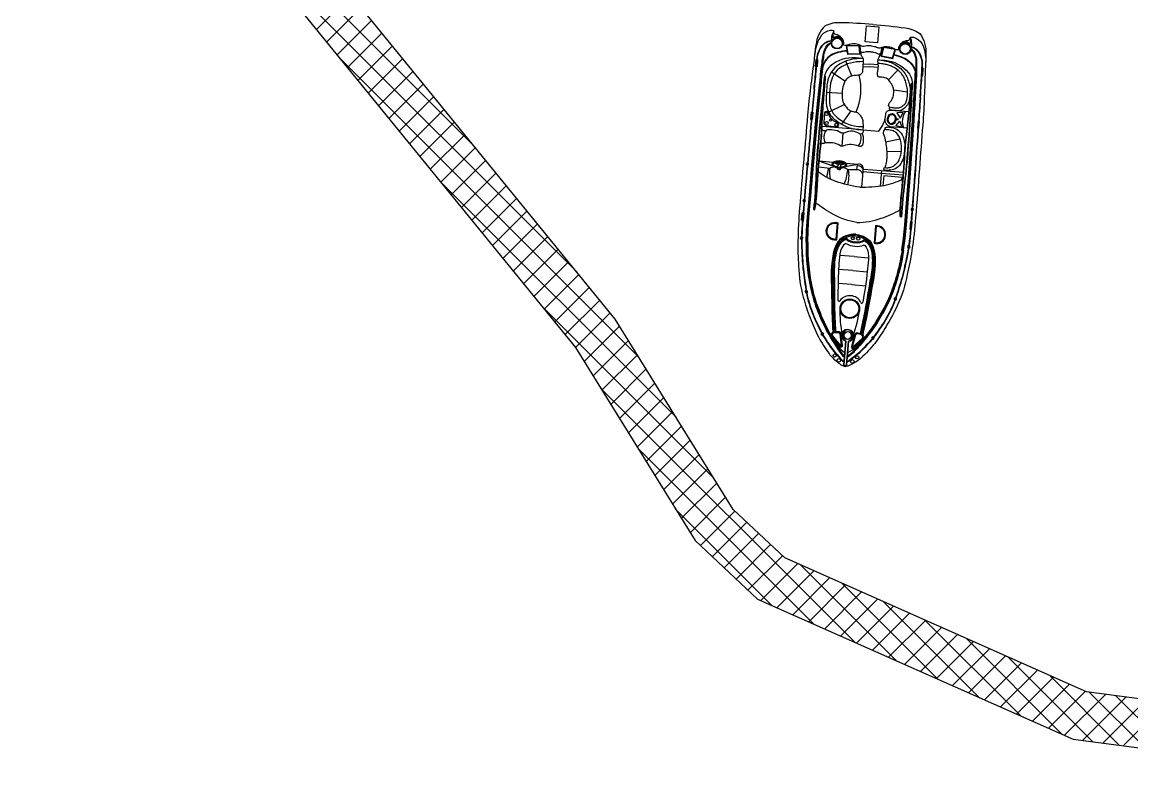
# Model space of a CAD drawing. Header units: metres. Extents: x 257914 to 260301, y 2182725 to 2185163.
# Drawn here: x 258469.1 to 258685, y 2182859 to 2183005.6 of the extents above; entities that cross this region are included whole.
import ezdxf

# ---------------------------------------------------------------- set-up
doc = ezdxf.new("R2010")
doc.units = ezdxf.units.M
doc.layers.add('PORT', color=5, linetype='Continuous')

msp = doc.modelspace()

# ---------------------------------------------------------------- linework, layer by layer
at = {"color": 32, "true_color": 0xcd6928}
for p, q in [((258627.27, 2183002.52), (258627.24, 2183002.59)), ((258641.48, 2183001.36), (258641.52, 2183001.43)), ((258630.55, 2182995.18), (258629.37, 2182998.05)), ((258632.72, 2182997.54), (258634.01, 2182997.43)), ((258635.69, 2182997.3), (258634.01, 2182997.43)), ((258629.2, 2182994.16), (258626.57, 2182995.91)), ((258632.68, 2182997.02), (258633.97, 2182996.91)), ((258635.68, 2182996.78), (258633.97, 2182996.91)), ((258639.5, 2182996.29), (258637.65, 2182994.43)), ((258628.65, 2182991.75), (258625.6, 2182991.97)), ((258641.39, 2182992.01), (258638.68, 2182992.39)), ((258629.11, 2182989.59), (258626.04, 2182988.12)), ((258630.32, 2182988.4), (258628.5, 2182985.8)), ((258631.9, 2182984.74), (258624.75, 2182985.32)), ((258628.79, 2182984.01), (258628.58, 2182981.49)), ((258639.97, 2182982.84), (258637.11, 2182982.26)), ((258640.17, 2182980.45), (258637.33, 2182980.39)), ((258626.85, 2182978.35), (258624.2, 2182978.56)), ((258626.92, 2182977.6), (258624.2, 2182978.56)), ((258627.91, 2182977.88), (258627.03, 2182978.29)), ((258627.98, 2182978.02), (258627.19, 2182978.38)), ((258628.91, 2182978.18), (258627.35, 2182978.31)), ((258628.26, 2182978), (258629.06, 2182978.22)), ((258628.3, 2182977.85), (258629.21, 2182978.1)), ((258631.63, 2182977.96), (258629.33, 2182977.49)), ((258631.63, 2182977.96), (258629.42, 2182978.14)), ((258631.54, 2182976.89), (258631.63, 2182977.96)), ((258636.24, 2182976.26), (258640.54, 2182975.91)), ((258636.28, 2182976.78), (258640.57, 2182976.43)), ((258630.96, 2182960.01), (258628.15, 2182960.23)), ((258630.96, 2182960.01), (258633.77, 2182959.78)), ((258630.74, 2182957.29), (258627.94, 2182957.52)), ((258630.74, 2182957.29), (258633.54, 2182957.06)), ((258630.52, 2182954.57), (258627.84, 2182954.79)), ((258630.52, 2182954.57), (258633.2, 2182954.35))]:
    msp.add_line(p, q, dxfattribs=at)
for points in [[(258634.64, 2183005.16, 0.01736), (258628.36, 2183005.52, 0.12634), (258625.34, 2183004.91, 0.172899), (258623.55, 2183001.23, 0.013884), (258623.14, 2182997.84, 0.008973), (258622.52, 2182993.01, 0.01509), (258621.92, 2182987.47, -0.002245), (258621.17, 2182978.92, 0.003342), (258620.37, 2182969.43, 0.016984), (258620.05, 2182963.06, 0.024546), (258620.19, 2182958.24, 0.067942), (258621.09, 2182952.13, 0.033948), (258622.45, 2182948.08, 0.022001), (258624.02, 2182944.44, 0.042872), (258626.11, 2182941.16, 0.059514), (258627.68, 2182939.54, 0.046364), (258628.59, 2182938.9, 0.104882), (258629.23, 2182938.67, 0.104882)], [(258627.03, 2183003.92, 0.164393), (258625.83, 2183003.87, 0.188684), (258624.35, 2183002.67, 0.10758), (258623.29, 2182999.34)], [(258634.64, 2183005.16, -0.01736), (258640.89, 2183004.5, -0.12634), (258643.77, 2183003.41, -0.172899), (258644.94, 2182999.49, -0.013884), (258644.79, 2182996.08, -0.008973), (258644.63, 2182991.21, -0.01509), (258644.33, 2182985.65, 0.002245), (258643.69, 2182977.09, -0.003342), (258642.93, 2182967.59, -0.016984), (258642.23, 2182961.25, -0.024546), (258641.31, 2182956.52, -0.067942), (258639.44, 2182950.64, -0.033948), (258637.44, 2182946.86, -0.022001), (258635.3, 2182943.53, -0.042872), (258632.7, 2182940.63, -0.059514), (258630.9, 2182939.28, -0.046364), (258629.89, 2182938.8, -0.104882), (258629.23, 2182938.67, -0.104882)], [(258621.66, 2182962.83), (258621.74, 2182965.1), (258621.9, 2182967.71), (258622.27, 2182971.97), (258622.75, 2182977.82), (258623.62, 2182987.18, 0.002601), (258624.14, 2182992.27, -0.004411), (258624.59, 2182996.59, -0.013009), (258625.03, 2182999.55, -0.113396), (258625.72, 2183001.09, -0.146005), (258626.56, 2183001.7, -1.595219)], [(258621.74, 2182962.83), (258621.82, 2182965.09), (258621.97, 2182967.71), (258622.35, 2182971.96), (258622.82, 2182977.81), (258623.69, 2182987.18, 0.002601), (258624.22, 2182992.26, -0.004411), (258624.66, 2182996.58, -0.013003), (258625.1, 2182999.53, -0.113337), (258625.78, 2183001.04, -0.144821), (258626.57, 2183001.62, -0.138987)], [(258623.19, 2182992.61, 0.002942), (258623.56, 2182996.41, -0.002013), (258623.81, 2182998.83, -0.130442), (258624.38, 2183000.52, -0.261246), (258626.54, 2183002.08, -0.209197)], [(258623.27, 2182992.61, 0.002941), (258623.63, 2182996.41, -0.002014), (258623.88, 2182998.82, -0.130992), (258624.44, 2183000.48, -0.261832), (258626.54, 2183002, -0.261832)], [(258641.94, 2183002.71, -0.164393), (258643.12, 2183002.47, -0.188684), (258644.39, 2183001.04, -0.10758), (258644.89, 2182997.58)], [(258621.82, 2182962.82), (258621.89, 2182965.09), (258622.05, 2182967.7), (258622.42, 2182971.96), (258622.9, 2182977.8), (258623.77, 2182987.17, 0.002601), (258624.3, 2182992.25, -0.00441), (258624.74, 2182996.57, -0.012997), (258625.18, 2182999.52, -0.113276), (258625.85, 2183001, -0.142458), (258626.58, 2183001.54, -0.142458)], [(258629.64, 2183000.01, 0.043334), (258627.86, 2182999.7, 0.18333), (258625.41, 2182998.12, 0.123985), (258624.76, 2182996.07, -0.015377), (258624.52, 2182994.57)], [(258629.63, 2183000.08, 0.043195), (258627.84, 2182999.78, 0.183415), (258625.34, 2182998.16, 0.094511), (258624.74, 2182996.6)], [(258640.45, 2182961.31), (258640.74, 2182963.56), (258641, 2182966.16), (258641.32, 2182970.42), (258641.8, 2182976.26), (258642.45, 2182985.65, -0.002601), (258642.75, 2182990.75, 0.00441), (258643.01, 2182995.08, 0.012997), (258643.06, 2182998.06, 0.113276), (258642.64, 2182999.63, 0.142458), (258642, 2183000.29, 0.142458)], [(258640.52, 2182961.3), (258640.81, 2182963.55), (258641.08, 2182966.15), (258641.4, 2182970.41), (258641.87, 2182976.26), (258642.53, 2182985.64, -0.002601), (258642.83, 2182990.74, 0.004411), (258643.09, 2182995.08, 0.013003), (258643.13, 2182998.06, 0.113337), (258642.71, 2182999.67, 0.144821), (258642.03, 2183000.36, 0.138987)], [(258640.6, 2182961.29), (258640.89, 2182963.54), (258641.15, 2182966.15), (258641.47, 2182970.41), (258641.95, 2182976.25), (258642.6, 2182985.64, -0.002601), (258642.91, 2182990.74, 0.004411), (258643.17, 2182995.08, 0.013009), (258643.21, 2182998.07, 0.113396), (258642.77, 2182999.7, 0.146005), (258642.05, 2183000.44, 1.595219)], [(258643.82, 2182990.93, -0.002941), (258644.08, 2182994.74, 0.002014), (258644.22, 2182997.17, 0.130992), (258643.94, 2182998.9, 0.261832), (258642.11, 2183000.74, 0.261832)], [(258643.9, 2182990.93, -0.002942), (258644.16, 2182994.74, 0.002013), (258644.3, 2182997.16, 0.130442), (258644.01, 2182998.92, 0.261246), (258642.13, 2183000.81, 0.209197)], [(258632.75, 2182998.56), (258631.23, 2182998.68, 0.202722), (258626.31, 2182997.04, 0.178768), (258625.15, 2182994.8, -0.010028), (258624.67, 2182990.05, 0.005356), (258623.96, 2182982.2, 0.016605), (258623.54, 2182975.84, -0.018921), (258623.09, 2182969.25, 0.925873), (258623.34, 2182969.19, 0.041202), (258623.55, 2182970.35, 0.024461), (258623.86, 2182974.13, -0.012888), (258624.5, 2182981.4, 0.019359), (258624.76, 2182985.67, -0.002375), (258625.06, 2182990.6, 0.006386), (258625.34, 2182993.74, 0.013656), (258625.43, 2182995, 0.862706), (258625.19, 2182995.04, -0.648089)], [(258632.75, 2182998.56), (258632.75, 2182997.95), (258632.61, 2182996.1, -0.448043), (258631.68, 2182995.29, 0.025561), (258630.72, 2182995.21, 0.15676), (258629.74, 2182994.73, 0.144288), (258629.18, 2182994.12, 0.079427), (258628.73, 2182992.64, 0.054179), (258628.67, 2182990.9, 0.127294), (258629.12, 2182989.56, -0.025195), (258629.69, 2182988.79, 0.112656), (258630.33, 2182988.39, 0.061652), (258631.24, 2182988.18, -0.222278), (258631.91, 2182987.81, -0.049109), (258632.34, 2182987.22, -0.09997), (258632.65, 2182986.49, -0.045992), (258632.71, 2182985.32), (258632.7, 2182984.71)], [(258635.56, 2182998.33), (258636.95, 2182998.22, -0.202722), (258641.54, 2182995.8, -0.178768), (258642.32, 2182993.4, 0.010028), (258642.03, 2182988.63, -0.005356), (258641.46, 2182980.78, -0.016605), (258640.84, 2182974.43, 0.018921), (258640.23, 2182967.85, -0.925873), (258639.97, 2182967.83, -0.041202), (258639.95, 2182969.01, -0.024461), (258640.25, 2182972.79, 0.012888), (258640.8, 2182980.07, -0.019359), (258641.23, 2182984.33, 0.002375), (258641.73, 2182989.25, -0.006386), (258641.96, 2182992.39, -0.013656), (258642.08, 2182993.64, -0.862706), (258642.32, 2182993.65, 0.648089)], [(258638.73, 2182999.27, -0.043334), (258640.44, 2182998.68, -0.18333), (258642.61, 2182996.72, -0.123985), (258642.92, 2182994.59, 0.015377), (258642.9, 2182993.07)], [(258638.76, 2182999.34, -0.043195), (258640.47, 2182998.75, -0.183415), (258642.68, 2182996.75, -0.094511), (258643.02, 2182995.11)], [(258621.97, 2182962.82), (258622.05, 2182965.08), (258622.2, 2182967.69), (258622.58, 2182971.94), (258623.05, 2182977.79), (258623.92, 2182987.15, 0.002601), (258624.45, 2182992.24, -0.00441), (258624.89, 2182996.55, -0.002867), (258624.97, 2182997.2, -0.002867)], [(258640.29, 2182961.33), (258640.58, 2182963.57), (258640.85, 2182966.17), (258641.17, 2182970.43), (258641.64, 2182976.28), (258642.3, 2182985.66, -0.002601), (258642.6, 2182990.76, 0.00441), (258642.86, 2182995.09, 0.002867), (258642.88, 2182995.75, 0.002867)], [(258625.27, 2182995.02, 0.016488), (258625.23, 2182994.79, -0.010023), (258624.74, 2182990.04, 0.005356), (258624.04, 2182982.19, 0.016607), (258623.62, 2182975.84, -0.018921), (258623.16, 2182969.24, -0.01143), (258623.16, 2182969.23, 0.913283), (258623.27, 2182969.21, 0.041174), (258623.47, 2182970.36, 0.024478), (258623.78, 2182974.13, -0.012889), (258624.42, 2182981.41, 0.019362), (258624.68, 2182985.67, -0.002377), (258624.99, 2182990.61, 0.006391), (258625.27, 2182993.74, 0.013664), (258625.35, 2182995, -0.000701), (258625.35, 2182995, 0.819976), (258625.27, 2182995.02, 0.819976)], [(258642.24, 2182993.64, -0.016488), (258642.24, 2182993.4, 0.010023), (258641.96, 2182988.64, -0.005356), (258641.38, 2182980.78, -0.016607), (258640.77, 2182974.44, 0.018921), (258640.15, 2182967.86, 0.01143), (258640.15, 2182967.85, -0.913283), (258640.05, 2182967.84, -0.041174), (258640.03, 2182969.01, -0.024478), (258640.33, 2182972.78, 0.012889), (258640.88, 2182980.07, -0.019362), (258641.31, 2182984.32, 0.002377), (258641.81, 2182989.24, -0.006391), (258642.04, 2182992.38, -0.013664), (258642.15, 2182993.63, 0.000701), (258642.15, 2182993.63, -0.819976), (258642.24, 2182993.64, -0.819976)], [(258623.19, 2182992.61, -0.006425), (258622.7, 2182987.39, -0.002217), (258621.95, 2182978.85, 0.003368), (258621.11, 2182969.28, 0.024633), (258620.73, 2182963.25, 0.015037), (258620.9, 2182959.25, 0.025439), (258621.1, 2182957.03, 0.013843), (258621.79, 2182952.43, 0.040266), (258623.13, 2182948.29, 0.016729), (258624.91, 2182944.64, 0.029739), (258627.29, 2182941.25, -0.01525), (258628.61, 2182939.81, 0.132389), (258628.9, 2182939.59, 0.028442), (258629.03, 2182939.54, 0.028442)], [(258623.27, 2182992.61, -0.006424), (258622.77, 2182987.38, -0.002217), (258622.02, 2182978.84, 0.003368), (258621.19, 2182969.28, 0.024633), (258620.8, 2182963.25, 0.015038), (258620.97, 2182959.25, 0.025461), (258621.17, 2182957.04, 0.013839), (258621.87, 2182952.45, 0.040238), (258623.2, 2182948.32, 0.016715), (258624.98, 2182944.68, 0.029693), (258627.35, 2182941.3, -0.015234), (258628.67, 2182939.86, 0.134036), (258628.93, 2182939.66, 0.024879), (258629.03, 2182939.62, 0.024879)], [(258643.9, 2182990.93, 0.006425), (258643.54, 2182985.69, 0.002217), (258642.91, 2182977.15, -0.003368), (258642.19, 2182967.57, -0.024633), (258641.59, 2182961.55, -0.015037), (258640.77, 2182957.63, -0.025439), (258640.22, 2182955.47, -0.013843), (258638.79, 2182951.05, -0.040266), (258636.8, 2182947.18, -0.016729), (258634.45, 2182943.86, -0.029739), (258631.55, 2182940.9, 0.01525), (258630.02, 2182939.69, -0.132389), (258629.7, 2182939.53, -0.028442), (258629.56, 2182939.5, -0.028442)], [(258643.82, 2182990.93, 0.006424), (258643.47, 2182985.69, 0.002217), (258642.83, 2182977.15, -0.003368), (258642.11, 2182967.58, -0.024633), (258641.51, 2182961.56, -0.015038), (258640.7, 2182957.65, -0.025461), (258640.14, 2182955.49, -0.013839), (258638.72, 2182951.08, -0.040238), (258636.74, 2182947.22, -0.016715), (258634.39, 2182943.91, -0.029693), (258631.5, 2182940.96, 0.015234), (258629.97, 2182939.75, -0.134036), (258629.69, 2182939.6, -0.024879), (258629.57, 2182939.58, -0.024879)], [(258632.7, 2182984.71), (258635.8, 2182984.45, 0.158322), (258637.13, 2182987.71, -0.417676), (258637.97, 2182988.52), (258641.63, 2182988.22)], [(258641.31, 2182985.02), (258638.05, 2182985.29, -0.406088), (258637.03, 2182987)], [(258632.7, 2182984.71, -0.291269), (258632.56, 2182983.94, -0.299867), (258632.06, 2182983.91, 0.273478), (258629.17, 2182984.1, -0.28657), (258628.41, 2182984.13, 0.198759), (258625.45, 2182984.58, -0.45148), (258624.73, 2182984.78, -1.463971)], [(258632.57, 2182983.95, -0.164009), (258632.6, 2182981.72, -0.407559), (258631.86, 2182981.48, 0.20466), (258628.97, 2182981.58, -0.28657), (258628.2, 2182981.62, 0.198759), (258625.25, 2182982.07, -0.45148), (258624.53, 2182982.26, -1.463971)], [(258632.76, 2182976.71), (258632.78, 2182977.06, 0.516839), (258631.63, 2182977.96, 0.282905)], [(258632.06, 2182973.52, -0.033687), (258627.4, 2182974.62, -0.051879), (258624.02, 2182976.44, -1.92312)], [(258632.5, 2182973.54), (258632.68, 2182975.75, 0.462925), (258631.54, 2182976.89), (258629.75, 2182976.93)], [(258632.68, 2182975.75), (258632.76, 2182976.71, 0.545737), (258631.6, 2182977.6, 0.282905)], [(258632.06, 2182973.52, 0.033687), (258636.84, 2182973.86, 0.051879), (258640.47, 2182975.1, 1.92312)], [(258631.51, 2182966.68, -0.096403), (258626.95, 2182968.24, -0.040538), (258623.56, 2182970.44, -1.92312)], [(258631.51, 2182966.68, 0.096403), (258636.26, 2182967.49, 0.040538), (258639.96, 2182969.11, 1.92312)], [(258627.83, 2182966.61), (258627.55, 2182963.24, -0.483063), (258625.57, 2182965.06, -0.50024), (258627.83, 2182966.61, -0.418424)], [(258635.12, 2182966.01), (258634.85, 2182962.65, 0.483063), (258637.1, 2182964.12, 0.50024), (258635.12, 2182966.01, 0.418424)], [(258621.66, 2182962.83, 0.031596), (258621.74, 2182959.3, 0.004928), (258621.98, 2182956.95, 0.02844), (258622.75, 2182952.93, 0.042875), (258624.07, 2182949.02, 0.035347), (258625.8, 2182945.29, 0.024093), (258627.81, 2182942.04, 0.079837), (258629.1, 2182940.45)], [(258621.74, 2182962.83, 0.031592), (258621.81, 2182959.3, 0.004926), (258622.06, 2182956.96, 0.028436), (258622.82, 2182952.95, 0.042895), (258624.14, 2182949.05, 0.035363), (258625.87, 2182945.32, 0.024111), (258627.88, 2182942.08, 0.077658), (258629.11, 2182940.54, 0.077658)], [(258621.82, 2182962.82, 0.031588), (258621.89, 2182959.31, 0.004924), (258622.14, 2182956.97, 0.028433), (258622.9, 2182952.96, 0.042917), (258624.21, 2182949.08, 0.035379), (258625.93, 2182945.36, 0.02413), (258627.94, 2182942.12, 0.075408), (258629.12, 2182940.64, 0.075408)], [(258621.97, 2182962.82, 0.031581), (258622.04, 2182959.32, 0.00492), (258622.29, 2182956.99, 0.028426), (258623.04, 2182953, 0.042959), (258624.35, 2182949.14, 0.035411), (258626.07, 2182945.44, 0.028829), (258627.75, 2182942.71, 0.092336), (258629.18, 2182941.36, 0.080328)], [(258640.6, 2182961.29, -0.031596), (258639.95, 2182957.81, -0.004928), (258639.33, 2182955.54, -0.02844), (258637.93, 2182951.69, -0.042875), (258635.99, 2182948.05, -0.035347), (258633.68, 2182944.65, -0.024093), (258631.17, 2182941.76, -0.079837), (258629.64, 2182940.4)], [(258640.44, 2182961.31, -0.031588), (258639.8, 2182957.85, -0.004924), (258639.18, 2182955.59, -0.028433), (258637.79, 2182951.75, -0.042917), (258635.86, 2182948.13, -0.035379), (258633.56, 2182944.74, -0.02413), (258631.05, 2182941.86, -0.075408), (258629.65, 2182940.6, -0.075408)], [(258640.52, 2182961.3, -0.031592), (258639.88, 2182957.83, -0.004926), (258639.26, 2182955.57, -0.028436), (258637.86, 2182951.72, -0.042895), (258635.92, 2182948.09, -0.035363), (258633.62, 2182944.69, -0.024111), (258631.11, 2182941.81, -0.077658), (258629.65, 2182940.5, -0.077658)], [(258640.29, 2182961.33, -0.031581), (258639.65, 2182957.89, -0.00492), (258639.04, 2182955.63, -0.028426), (258637.65, 2182951.81, -0.042959), (258635.73, 2182948.21, -0.035411), (258633.44, 2182944.84, -0.028829), (258631.34, 2182942.42, -0.092336), (258629.71, 2182941.32, -0.080328)], [(258627.23, 2182945.47), (258627.85, 2182945.47, -0.382221), (258628.39, 2182945.06), (258628.65, 2182942.69, -0.786544), (258628.3, 2182942.45), (258626.69, 2182944.47, -0.616464), (258627.23, 2182945.47, -3.844907)], [(258632.3, 2182945.06), (258631.69, 2182945.15, 0.382221), (258631.09, 2182944.84), (258630.44, 2182942.55, 0.786544), (258630.75, 2182942.25), (258632.67, 2182943.98, 0.616464), (258632.3, 2182945.06, 3.844907)]]:
    msp.add_lwpolyline(points, format="xyb", dxfattribs=at)
for points in [[(258635.81, 2183004.71), (258635.56, 2183001.62), (258633.15, 2183001.82), (258633.4, 2183004.91)], [(258631.94, 2183001.16), (258632.12, 2182999.37), (258629.74, 2182999.31), (258629.49, 2183001.11)], [(258631.87, 2183001.08), (258632.04, 2182999.44), (258629.8, 2182999.39), (258629.58, 2183001.04)], [(258636.65, 2183000.77), (258636.18, 2182999.04), (258638.53, 2182998.59), (258639.06, 2183000.34)], [(258636.71, 2183000.68), (258636.28, 2182999.1), (258638.47, 2182998.68), (258638.96, 2183000.28)], [(258639.94, 2182986.97), (258640.5, 2182988.05), (258639.28, 2182988)], [(258639.89, 2182986.38), (258640.27, 2182985.22), (258639.07, 2182985.47)]]:
    msp.add_lwpolyline(points, close=True, dxfattribs=at)
for points in [[(258623.61, 2182996.93), (258623.47, 2182996.95), (258623.59, 2182998.36), (258623.75, 2182998.34)], [(258623.83, 2182998.34), (258623.88, 2182998.33), (258623.77, 2182996.92), (258623.69, 2182996.93)], [(258644.2, 2182996.68), (258644.14, 2182996.68), (258644.03, 2182995.27), (258644.11, 2182995.27)], [(258644.19, 2182995.26), (258644.33, 2182995.25), (258644.44, 2182996.66), (258644.27, 2182996.67)], [(258622.64, 2182986.71), (258622.54, 2182986.72), (258622.66, 2182988.12), (258622.77, 2182988.11)], [(258622.85, 2182988.1), (258622.93, 2182988.09), (258622.81, 2182986.7), (258622.72, 2182986.71)], [(258643.51, 2182986.42), (258643.43, 2182986.43), (258643.32, 2182985.03), (258643.42, 2182985.02)], [(258643.49, 2182985.02), (258643.59, 2182985.01), (258643.7, 2182986.4), (258643.59, 2182986.41)], [(258626.23, 2182977.19), (258624.1, 2182977.39)], [(258632.74, 2182976.55), (258636.24, 2182976.26)], [(258632.78, 2182977.06), (258636.28, 2182976.78), (258636.04, 2182973.75)], [(258640.29, 2182975.02), (258640.32, 2182975.42), (258636.75, 2182975.71), (258636.59, 2182973.82)], [(258620.9, 2182967.08), (258620.77, 2182967.09), (258620.89, 2182968.55), (258621.03, 2182968.54)], [(258621.11, 2182968.53), (258621.21, 2182968.53), (258621.09, 2182967.07), (258620.98, 2182967.08)], [(258642.07, 2182966.83), (258641.97, 2182966.84), (258641.85, 2182965.38), (258641.96, 2182965.37)], [(258642.04, 2182965.36), (258642.17, 2182965.35), (258642.29, 2182966.81), (258642.14, 2182966.82)], [(258628.98, 2182938.92), (258629.36, 2182943.63)], [(258629.36, 2182943.6), (258628.98, 2182938.92)], [(258629.51, 2182938.88), (258629.9, 2182943.59)], [(258629.89, 2182943.55), (258629.51, 2182938.88)]]:
    msp.add_lwpolyline(points, dxfattribs=at)
for points in [[(258627.58, 2182985.25, 0.917705), (258627.64, 2182986.05, -0.209704), (258625.91, 2182988.01, 0.850912), (258625.24, 2182987.96), (258625.09, 2182986.12, 0.435659), (258625.56, 2182985.54)], [(258627.66, 2182966.5), (258627.41, 2182963.38, -0.460147), (258625.72, 2182965.05, -0.47706)], [(258635.27, 2182965.88), (258635.01, 2182962.76, 0.460147), (258636.95, 2182964.14, 0.47706)], [(258627.22, 2182945.28), (258627.85, 2182945.28, -0.383069), (258628.2, 2182945.03), (258628.47, 2182942.64, -0.853636), (258628.44, 2182942.59), (258626.84, 2182944.58, -0.613527)], [(258632.27, 2182944.87), (258631.65, 2182944.97, 0.383069), (258631.27, 2182944.78), (258630.62, 2182942.46, 0.853636), (258630.64, 2182942.41), (258632.54, 2182944.12, 0.613527)]]:
    msp.add_lwpolyline(points, format="xyb", close=True, dxfattribs=at)
for centre, radius in [((258627.67, 2183001.5), 1.09), ((258627.67, 2183001.5), 1.01), ((258640.92, 2183000.43), 1.09), ((258640.92, 2183000.43), 1.01), ((258625.58, 2182987.77), 0.304), ((258626.37, 2182986.58), 0.197), ((258639.36, 2182986.72), 0.163), ((258625.64, 2182986.02), 0.304), ((258627.53, 2182985.65), 0.304), ((258630.73, 2182963.61), 0.305), ((258631.78, 2182963.53), 0.305), ((258630.14, 2182949.88), 1.9), ((258630.14, 2182949.88), 1.9), ((258630.14, 2182949.88), 1.74), ((258630.14, 2182949.88), 1.74), ((258629.64, 2182944.69), 0.771), ((258629.79, 2182944.68), 0.771), ((258627.19, 2182940.78), 0.313), ((258628, 2182939.85), 0.349), ((258630.63, 2182939.63), 0.349), ((258631.58, 2182940.42), 0.313)]:
    msp.add_circle(centre, radius, dxfattribs=at)
for centre, radius, start, end in [((258630.05, 2183002.11), 3.52, 149.0182, 189.3538), ((258630.34, 2183002.72), 3.52, 159.9915, 183.2241), ((258627.67, 2183001.5), 1.32, 344.6753, 129.5769), ((258627.67, 2183001.5), 1.17, 344.6753, 111.6251), ((258640.92, 2183000.43), 1.32, 41.122, 186.0236), ((258640.92, 2183000.43), 1.17, 59.0738, 186.0236), ((258638.48, 2183002.06), 3.52, 347.4748, 10.7074), ((258638.67, 2183001.41), 3.52, 341.3451, 21.6807), ((258621.14, 2182992.66), 11.17, 336.249, 13.7216), ((258643.47, 2182986.38), 3.12, 142.818, 204.7055), ((258627.32, 2182983.22), 2.24, 141.9739, 210.1214), ((258630.1, 2182983), 2.24, 318.5495, 22.7536), ((258621.9, 2182978.03), 0.237, 91.4448, 257.9473), ((258621.9, 2182978.03), 0.237, 276.5715, 72.8206), ((258628.94, 2182977.22), 1.24, 143.7541, 171.3942), ((258628.11, 2182977.94), 0.166, 355.3495, 175.3495), ((258627.17, 2182977.36), 1.24, 0.952, 26.9448), ((258627.76, 2182973.99), 3.55, 100.7837, 115.5395), ((258627.76, 2182973.99), 3.55, 90.2519, 96.5913), ((258628.94, 2182977.22), 1.24, 178.9647, 179.234), ((258628.05, 2182977.28), 0.347, 186.1518, 344.4973), ((258627.76, 2182973.99), 3.55, 75.2986, 79.5385), ((258627.17, 2182977.36), 1.24, 351.4649, 351.7342), ((258627.76, 2182973.99), 3.55, 55.9744, 69.3254), ((258621.26, 2182970.92), 0.237, 90.2202, 260.3194), ((258621.26, 2182970.92), 0.237, 278.9795, 71.5601), ((258642.3, 2182969.21), 0.237, 99.1388, 251.7194), ((258642.3, 2182969.21), 0.237, 270.3796, 80.4787), ((258620.75, 2182963.64), 0.237, 93.6233, 264.0299), ((258620.75, 2182963.64), 0.237, 282.6888, 74.9644), ((258631.05, 2182965.07), 2.3, 226.3112, 274.061), ((258631.05, 2182965.07), 2.15, 222.8539, 274.061), ((258631.7, 2182965.02), 2.3, 256.6379, 304.3877), ((258631.7, 2182965.02), 2.15, 256.6379, 307.845), ((258631.08, 2182964.95), 2.89, 234.4736, 271.0759), ((258631.65, 2182964.9), 2.89, 259.623, 296.2253), ((258641.62, 2182961.94), 0.237, 95.7345, 248.0101), ((258641.62, 2182961.94), 0.237, 266.669, 77.0756), ((258621.68, 2182953.2), 0.237, 105.6379, 273.7336), ((258621.68, 2182953.2), 0.237, 292.3687, 87.0029), ((258630.09, 2182950.13), 2.28, 83.6091, 145.4102), ((258630.23, 2182950.12), 2.28, 25.2887, 87.0898), ((258639.02, 2182951.79), 0.237, 83.696, 238.3302), ((258639.02, 2182951.79), 0.237, 256.9653, 65.061), ((258628.04, 2182951.53), 0.202, 179.6871, 326.1548), ((258648.36, 2182948.97), 20.14, 176.9513, 192.0221), ((258632.47, 2182951.17), 0.202, 204.5441, 351.0118), ((258612.01, 2182951.92), 20.14, 338.6768, 353.7476), ((258629.64, 2182944.69), 1.13, 283.0159, 255.4655), ((258629.79, 2182944.68), 1.13, 275.2334, 247.683), ((258624.79, 2182944.97), 0.237, 129.977, 285.119), ((258624.79, 2182944.97), 0.237, 303.7568, 111.3392), ((258634.62, 2182944.17), 0.237, 59.3597, 226.9421), ((258634.62, 2182944.17), 0.237, 245.5799, 40.7219), ((258629.28, 2182939.27), 0.456, 229.2568, 301.4421), ((258629.28, 2182939.27), 0.456, 229.2568, 301.4421)]:
    msp.add_arc(centre, radius, start, end, dxfattribs=at)
for centre, major_axis, ratio in [((258638.29, 2182986.78), (-0.14, -1.08), 0.758117), ((258628.11, 2182977.94), (-1.41, 0.11), 0.533092)]:
    msp.add_ellipse(centre, major_axis=major_axis, ratio=ratio, dxfattribs=at)
for start_param, end_param in [(4.712389, 5.232342), (0.830012, 1.576846)]:
    msp.add_ellipse((258627.99, 2182977.05), major_axis=(-0.34, -4.13), ratio=0.425319, start_param=start_param, end_param=end_param, dxfattribs=at)
for points in [[(258628.72, 2183002.3), (258628.42, 2183002.69), (258627.68, 2183003.13), (258627.24, 2183003.3), (258627.05, 2183003.63), (258627.03, 2183003.92)], [(258640.01, 2183001.38), (258640.37, 2183001.72), (258641.17, 2183002.03), (258641.63, 2183002.13), (258641.87, 2183002.42), (258641.94, 2183002.71)], [(258634.3, 2183001), (258633.65, 2183001.02), (258633.22, 2183000.96), (258632.66, 2183000.88), (258632.22, 2183001.09), (258631.23, 2183001.38), (258630.14, 2183001.31), (258629.58, 2183001.13), (258629.22, 2183001.1), (258628.72, 2183001.22)], [(258632.75, 2182998.56), (258632.44, 2182999.1), (258632.27, 2182999.82), (258632.13, 2183001.14)], [(258634.3, 2183001), (258634.94, 2183000.92), (258635.35, 2183000.79), (258635.89, 2183000.61), (258636.37, 2183000.75), (258637.39, 2183000.88), (258638.45, 2183000.64), (258638.97, 2183000.36), (258639.32, 2183000.28), (258639.84, 2183000.31)], [(258635.56, 2182998.33), (258635.83, 2182998.83), (258636.11, 2182999.5), (258636.46, 2183000.78)], [(258632.75, 2182998.56), (258631, 2182998.48), (258629.04, 2182997.91), (258627.59, 2182997.04), (258626.34, 2182995.54), (258625.79, 2182993.98), (258625.58, 2182991.74), (258625.62, 2182989.37), (258626.35, 2182987.62), (258627.89, 2182986.2), (258629.45, 2182985.31), (258631.3, 2182984.79), (258632.7, 2182984.71)], [(258637.96, 2182989.01), (258637.71, 2182989.32), (258637.81, 2182989.85), (258638.23, 2182990.4), (258638.55, 2182991.07), (258638.7, 2182992.14), (258638.58, 2182992.92), (258638.09, 2182993.84), (258637.62, 2182994.46), (258636.75, 2182994.85), (258636.12, 2182994.92), (258635.69, 2182995.02), (258635.55, 2182995.35), (258635.59, 2182996.09), (258635.67, 2182997.51), (258635.67, 2182998.22), (258636.46, 2182998.21), (258637.92, 2182997.86), (258638.96, 2182997.36), (258640.04, 2182996.61), (258640.92, 2182995.55), (258641.45, 2182994.45), (258641.76, 2182993.34), (258641.91, 2182992.2), (258641.83, 2182991.01), (258641.52, 2182989.83), (258641.13, 2182989.26), (258640.61, 2182988.79), (258639.67, 2182988.41), (258639.06, 2182988.43), (258638.32, 2182988.49), (258637.92, 2182988.64), (258637.96, 2182989.01), (258638.32, 2182989.04), (258639.13, 2182988.95), (258639.83, 2182989.01), (258640.49, 2182989.35), (258640.95, 2182989.81), (258641.22, 2182990.54), (258641.39, 2182991.94), (258641.24, 2182993.12), (258640.95, 2182994.19), (258640.58, 2182995.06), (258640.19, 2182995.62), (258639.59, 2182996.22), (258638.76, 2182996.79), (258638.08, 2182997.11), (258637.26, 2182997.36), (258636.57, 2182997.49), (258636.08, 2182997.57), (258635.71, 2182997.65), (258635.62, 2182997.86)], [(258637.04, 2182984.88), (258636.78, 2182984.58), (258636.65, 2182984.18), (258636.84, 2182983.45), (258637, 2182982.87), (258637.16, 2182981.92), (258637.33, 2182980.47), (258637.33, 2182979.71), (258637.3, 2182978.92), (258637.2, 2182978.31), (258637.06, 2182977.76), (258637.02, 2182977.33)], [(258637.52, 2182977.32), (258637.22, 2182977.32), (258636.84, 2182977.27), (258636.83, 2182976.92), (258637.44, 2182976.79), (258638.64, 2182976.98), (258639.86, 2182977.81), (258640.56, 2182979.25), (258640.84, 2182980.7), (258640.75, 2182982.46), (258640.12, 2182984.04), (258639.29, 2182984.78), (258637.92, 2182985.2), (258637.28, 2182985.21), (258637.02, 2182985.07), (258637.12, 2182984.76), (258637.45, 2182984.7), (258638.56, 2182984.48), (258639.28, 2182984.02), (258639.8, 2182983.27), (258640.08, 2182982.44), (258640.19, 2182981.34), (258640.16, 2182980.3), (258639.92, 2182979.36), (258639.52, 2182978.43), (258638.78, 2182977.77), (258637.86, 2182977.35), (258637.52, 2182977.32)]]:
    msp.add_spline(points, degree=3, dxfattribs=at)
for points, knots in [([(258634.2, 2182999.86), (258633.99, 2182999.87), (258633.63, 2182999.9), (258633.09, 2182999.83), (258632.63, 2182999.66), (258632.36, 2182999.8), (258632.26, 2182999.86)], [0, 0, 0, 0, 0.00840925, 0.01405459, 0.02148076, 0.02583256, 0.02583256, 0.02583256, 0.02583256]), ([(258634.2, 2182999.86), (258634.42, 2182999.84), (258634.78, 2182999.8), (258635.3, 2182999.65), (258635.72, 2182999.4), (258636.01, 2182999.5), (258636.12, 2182999.55)], [0, 0, 0, 0, 0.00840925, 0.01405459, 0.02148076, 0.02583256, 0.02583256, 0.02583256, 0.02583256]), ([(258632.75, 2182997.95), (258630.99, 2182997.95), (258629.39, 2182997.62), (258626.9, 2182995.77), (258626.35, 2182994.25), (258626.14, 2182990.84), (258626.01, 2182989.06), (258627.82, 2182986.71), (258629.43, 2182985.78), (258631.54, 2182985.36), (258632.1, 2182985.34), (258632.71, 2182985.32)], [0, 0, 0, 0, 0.0684102, 0.0684102, 0.1368204, 0.1368204, 0.2052306, 0.2052306, 0.2736407, 0.2736407, 0.2974604, 0.2974604, 0.2974604, 0.2974604]), ([(258638.17, 2182985.86), (258638.53, 2182985.81), (258638.97, 2182986.31), (258638.96, 2182987.43), (258638.56, 2182987.81), (258637.82, 2182987.57), (258637.52, 2182986.89), (258637.75, 2182986.08), (258637.96, 2182985.89), (258638.17, 2182985.86)], [0, 0, 0, 0, 1.743273, 1.743273, 3.486547, 3.486547, 5.22982, 5.22982, 6.283185, 6.283185, 6.283185, 6.283185]), ([(258626.86, 2182978.04), (258626.84, 2182977.88), (258627.02, 2182977.65), (258628.1, 2182977.21), (258629.23, 2182977.46), (258629.46, 2182978.07), (258628.69, 2182978.58), (258627.27, 2182978.51), (258626.87, 2182978.25), (258626.86, 2182978.04)], [0, 0, 0, 0, 1.031451, 1.031451, 2.992455, 2.992455, 4.95346, 4.95346, 6.283185, 6.283185, 6.283185, 6.283185]), ([(258631.32, 2182964.38), (258630, 2182964.38), (258628.59, 2182964.02), (258627.09, 2182961.77), (258626.82, 2182960.4), (258626.39, 2182956.48), (258626.59, 2182953.94), (258626.63, 2182949.35), (258626.72, 2182947.39), (258626.85, 2182945.36)], [0, 0, 0, 0, 0.0462196, 0.0462196, 0.0924392, 0.0924392, 0.1947325, 0.1947325, 0.2709084, 0.2709084, 0.2709084, 0.2709084]), ([(258631.32, 2182964.3), (258629.96, 2182964.3), (258628.54, 2182963.89), (258627.09, 2182961.55), (258626.85, 2182960.14), (258626.47, 2182956.2), (258626.66, 2182953.65), (258626.71, 2182949.17), (258626.8, 2182947.33), (258626.92, 2182945.4)], [0, 0, 0, 0, 0.0480884, 0.0480884, 0.0961768, 0.0961768, 0.1985377, 0.1985377, 0.2704106, 0.2704106, 0.2704106, 0.2704106]), ([(258631.32, 2182964.07), (258629.94, 2182964.07), (258628.58, 2182963.62), (258627.21, 2182961.19), (258627.03, 2182959.74), (258626.71, 2182955.73), (258626.88, 2182953.12), (258626.96, 2182948.79), (258627.05, 2182947.12), (258627.15, 2182945.47)], [0, 0, 0, 0, 0.0508337, 0.0508337, 0.1016674, 0.1016674, 0.2060328, 0.2060328, 0.2709084, 0.2709084, 0.2709084, 0.2709084]), ([(258629.48, 2182963.61), (258629.2, 2182963.5), (258628.1, 2182962.94), (258626.87, 2182959.87), (258627.04, 2182955.32), (258626.94, 2182950.24), (258627.14, 2182946.86), (258627.22, 2182945.47)], [0.0234044, 0.0234044, 0.0234044, 0.0234044, 0.0350942, 0.0739111, 0.138251, 0.2165713, 0.2709084, 0.2709084, 0.2709084, 0.2709084]), ([(258629.46, 2182963.41), (258628.96, 2182963.2), (258628.54, 2182962.9), (258627.58, 2182961.48), (258627.31, 2182960.13), (258627.08, 2182957.73), (258627.13, 2182956.54), (258627.16, 2182952.92), (258627.12, 2182950.48), (258627.27, 2182947.2), (258627.32, 2182946.34), (258627.37, 2182945.48)], [0.0248254, 0.0248254, 0.0248254, 0.0248254, 0.0474598, 0.0474598, 0.0949196, 0.0949196, 0.1423794, 0.1423794, 0.237299, 0.237299, 0.2709084, 0.2709084, 0.2709084, 0.2709084]), ([(258631.27, 2182964.08), (258632.63, 2182963.85), (258633.9, 2182963.18), (258634.85, 2182960.57), (258634.8, 2182959.11), (258634.47, 2182955.1), (258633.88, 2182952.55), (258633.1, 2182948.29), (258632.74, 2182946.66), (258632.38, 2182945.04)], [0, 0, 0, 0, 0.0508337, 0.0508337, 0.1016674, 0.1016674, 0.2060328, 0.2060328, 0.2709084, 0.2709084, 0.2709084, 0.2709084]), ([(258631.31, 2182964.31), (258632.64, 2182964.08), (258633.98, 2182963.45), (258635.04, 2182960.9), (258635.04, 2182959.47), (258634.78, 2182955.52), (258634.18, 2182953.04), (258633.41, 2182948.63), (258633.02, 2182946.82), (258632.59, 2182944.94)], [0, 0, 0, 0, 0.0480884, 0.0480884, 0.0961768, 0.0961768, 0.1985377, 0.1985377, 0.2704106, 0.2704106, 0.2704106, 0.2704106]), ([(258631.32, 2182964.38), (258632.62, 2182964.17), (258633.96, 2182963.58), (258635.07, 2182961.12), (258635.12, 2182959.72), (258634.91, 2182955.79), (258634.3, 2182953.31), (258633.52, 2182948.79), (258633.11, 2182946.88), (258632.66, 2182944.89)], [0, 0, 0, 0, 0.0462196, 0.0462196, 0.0924392, 0.0924392, 0.1947325, 0.1947325, 0.2709084, 0.2709084, 0.2709084, 0.2709084]), ([(258633, 2182963.12), (258633.45, 2182962.83), (258633.82, 2182962.47), (258634.54, 2182960.91), (258634.58, 2182959.54), (258634.42, 2182957.14), (258634.19, 2182955.97), (258633.57, 2182952.4), (258633.21, 2182949.98), (258632.53, 2182946.77), (258632.34, 2182945.93), (258632.16, 2182945.09)], [0.0248254, 0.0248254, 0.0248254, 0.0248254, 0.0474598, 0.0474598, 0.0949196, 0.0949196, 0.1423794, 0.1423794, 0.237299, 0.237299, 0.2709084, 0.2709084, 0.2709084, 0.2709084]), ([(258633.01, 2182963.32), (258633.27, 2182963.17), (258634.26, 2182962.43), (258634.98, 2182959.21), (258634.08, 2182954.74), (258633.36, 2182949.72), (258632.61, 2182946.41), (258632.31, 2182945.06)], [0.0234044, 0.0234044, 0.0234044, 0.0234044, 0.0350942, 0.0739111, 0.138251, 0.2165713, 0.2709084, 0.2709084, 0.2709084, 0.2709084]), ([(258629.39, 2182962.59), (258627.99, 2182961.82), (258628.09, 2182959.35), (258627.87, 2182956.9), (258627.83, 2182953.66), (258627.84, 2182951.53)], [0.0313661, 0.0313661, 0.0313661, 0.0313661, 0.1084744, 0.1084744, 0.1920729, 0.1920729, 0.1920729, 0.1920729]), ([(258632.93, 2182962.3), (258634.19, 2182961.32), (258633.69, 2182958.89), (258633.51, 2182956.44), (258633.03, 2182953.24), (258632.67, 2182951.14)], [0.0313661, 0.0313661, 0.0313661, 0.0313661, 0.1084744, 0.1084744, 0.1920729, 0.1920729, 0.1920729, 0.1920729])]:
    msp.add_open_spline(points, degree=3, knots=knots, dxfattribs=at)
for points in [[(258625.72, 2182975.41), (258625.76, 2182976), (258625.87, 2182976.61), (258626.07, 2182977.23)], [(258629.78, 2182973.98), (258629.98, 2182974.85), (258630.06, 2182975.85), (258629.9, 2182976.92)]]:
    msp.add_open_spline(points, degree=3, dxfattribs=at)
at = {"layer": 'PORT'}
for p, q in [((258584.51, 2182947.86), (258476.46, 2183080.38)), ((258469.11, 2183074.39), (258576.77, 2182942.35)), ((258607.44, 2182910.83), (258584.51, 2182947.86)), ((258576.77, 2182942.35), (258600.03, 2182904.77)), ((258617.48, 2182901.41), (258607.44, 2182910.83)), ((258600.03, 2182904.77), (258612.17, 2182893.39)), ((258676.21, 2182875.36), (258617.48, 2182901.41)), ((258612.17, 2182893.39), (258673.61, 2182866.14)), ((258728.44, 2182868.42), (258676.21, 2182875.36)), ((258673.61, 2182866.14), (258727.12, 2182859.02))]:
    msp.add_line(p, q, dxfattribs=at)
at = {"layer": 'PORT', "linetype": 'Continuous'}
for p, q in [((258557.17, 2182981.4), (258490.89, 2183047.67)), ((258577, 2182957.08), (258510.72, 2183023.35)), ((258526.34, 2183004.2), (258533.08, 2183010.94)), ((258528.35, 2183001.73), (258535.09, 2183008.47)), ((258530.37, 2182999.26), (258537.11, 2183006)), ((258532.39, 2182996.78), (258539.13, 2183003.52)), ((258534.4, 2182994.31), (258541.14, 2183001.05)), ((258589.04, 2182940.54), (258530.55, 2182999.03)), ((258536.42, 2182991.84), (258543.16, 2182998.58)), ((258538.44, 2182989.36), (258545.18, 2182996.1)), ((258540.45, 2182986.89), (258547.19, 2182993.63)), ((258542.47, 2182984.42), (258549.21, 2182991.16)), ((258544.49, 2182981.94), (258551.23, 2182988.68)), ((258546.5, 2182979.47), (258553.24, 2182986.21)), ((258548.52, 2182977), (258555.26, 2182983.74)), ((258550.54, 2182974.52), (258557.28, 2182981.26)), ((258552.55, 2182972.05), (258559.29, 2182978.79)), ((258554.57, 2182969.58), (258561.31, 2182976.32)), ((258596.34, 2182928.76), (258550.38, 2182974.71)), ((258556.59, 2182967.1), (258563.33, 2182973.84)), ((258558.6, 2182964.63), (258565.34, 2182971.37)), ((258560.62, 2182962.15), (258567.36, 2182968.9)), ((258562.64, 2182959.68), (258569.38, 2182966.42)), ((258564.65, 2182957.21), (258571.39, 2182963.95)), ((258566.67, 2182954.73), (258573.41, 2182961.48)), ((258568.69, 2182952.26), (258575.43, 2182959)), ((258570.7, 2182949.79), (258577.44, 2182956.53)), ((258572.72, 2182947.31), (258579.46, 2182954.05)), ((258603.63, 2182916.97), (258570.21, 2182950.39)), ((258574.74, 2182944.84), (258581.48, 2182951.58)), ((258576.75, 2182942.37), (258583.49, 2182949.11)), ((258578.47, 2182939.6), (258585.36, 2182946.49)), ((258580.19, 2182936.82), (258587.08, 2182943.71)), ((258581.91, 2182934.05), (258588.8, 2182940.94)), ((258583.62, 2182931.28), (258590.51, 2182938.17)), ((258585.34, 2182928.5), (258592.23, 2182935.39)), ((258631.13, 2182884.99), (258581.65, 2182934.46)), ((258587.06, 2182925.73), (258593.95, 2182932.62)), ((258588.77, 2182922.96), (258595.66, 2182929.85)), ((258590.49, 2182920.18), (258597.38, 2182927.07)), ((258592.21, 2182917.41), (258599.1, 2182924.3)), ((258623.06, 2182888.57), (258588.95, 2182922.67)), ((258593.92, 2182914.64), (258600.81, 2182921.53)), ((258595.64, 2182911.86), (258602.53, 2182918.75)), ((258597.36, 2182909.09), (258604.25, 2182915.98)), ((258599.07, 2182906.32), (258605.96, 2182913.21)), ((258614.99, 2182892.15), (258596.24, 2182910.89)), ((258601.06, 2182903.81), (258607.77, 2182910.52)), ((258603.38, 2182901.64), (258610.08, 2182908.35)), ((258605.69, 2182899.46), (258612.4, 2182906.17)), ((258608.01, 2182897.29), (258614.72, 2182904)), ((258610.33, 2182895.12), (258617.04, 2182901.83)), ((258612.81, 2182893.11), (258620, 2182900.3)), ((258615.92, 2182891.73), (258623.11, 2182898.92)), ((258639.2, 2182881.41), (258620.55, 2182900.05)), ((258619.03, 2182890.35), (258626.22, 2182897.54)), ((258622.14, 2182888.97), (258629.33, 2182896.16)), ((258647.26, 2182877.83), (258628.62, 2182896.47)), ((258625.25, 2182887.59), (258632.44, 2182894.78)), ((258628.36, 2182886.21), (258635.55, 2182893.4)), ((258631.47, 2182884.83), (258638.66, 2182892.02)), ((258655.33, 2182874.25), (258636.69, 2182892.89)), ((258634.58, 2182883.45), (258641.77, 2182890.64)), ((258663.4, 2182870.67), (258644.76, 2182889.31)), ((258637.69, 2182882.07), (258644.88, 2182889.26)), ((258640.8, 2182880.69), (258647.99, 2182887.88)), ((258643.91, 2182879.31), (258651.1, 2182886.5)), ((258647.03, 2182877.93), (258654.21, 2182885.12)), ((258671.47, 2182867.09), (258652.83, 2182885.74)), ((258650.14, 2182876.56), (258657.32, 2182883.74)), ((258653.25, 2182875.18), (258660.43, 2182882.36)), ((258656.36, 2182873.8), (258663.54, 2182880.98)), ((258677.42, 2182865.64), (258660.9, 2182882.16)), ((258659.47, 2182872.42), (258666.65, 2182879.6)), ((258682.6, 2182864.95), (258668.97, 2182878.58)), ((258662.58, 2182871.04), (258669.76, 2182878.22)), ((258665.69, 2182869.66), (258672.87, 2182876.84)), ((258668.8, 2182868.28), (258675.98, 2182875.46)), ((258671.91, 2182866.9), (258679.89, 2182874.87)), ((258675.4, 2182865.9), (258683.85, 2182874.35)), ((258687.78, 2182864.26), (258676.74, 2182875.29)), ((258692.96, 2182863.57), (258681.92, 2182874.6)), ((258679.37, 2182865.38), (258687.81, 2182873.82)), ((258683.33, 2182864.85), (258691.77, 2182873.29))]:
    msp.add_line(p, q, dxfattribs=at)

doc.saveas('drawing.dxf')
